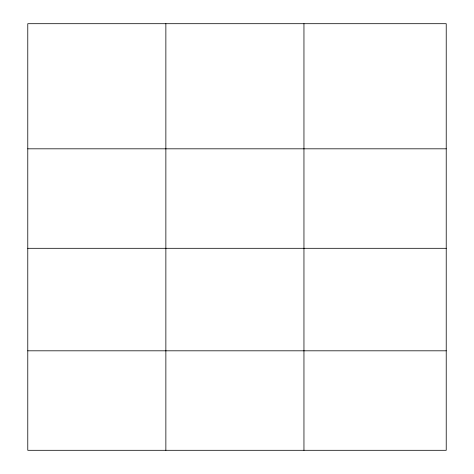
<?xml version="1.0" encoding="UTF-8"?>
<svg xmlns="http://www.w3.org/2000/svg" width="474" height="474" viewBox="0 0 474 474"><rect width="100%" height="100%" fill="white"/><g stroke="black" fill="none" stroke-linecap="round" stroke-linejoin="round"><path stroke-width="0.71" d="M446.224 248.305L446.224 23.7L27.776 23.7L27.776 450.3L446.224 450.3L446.224 248.305L27.776 248.305M27.776 148.818L446.224 148.818M27.776 350.813L446.224 350.813M303.952 23.7L303.952 450.3M165.864 23.7L165.864 450.3"/></g></svg>
